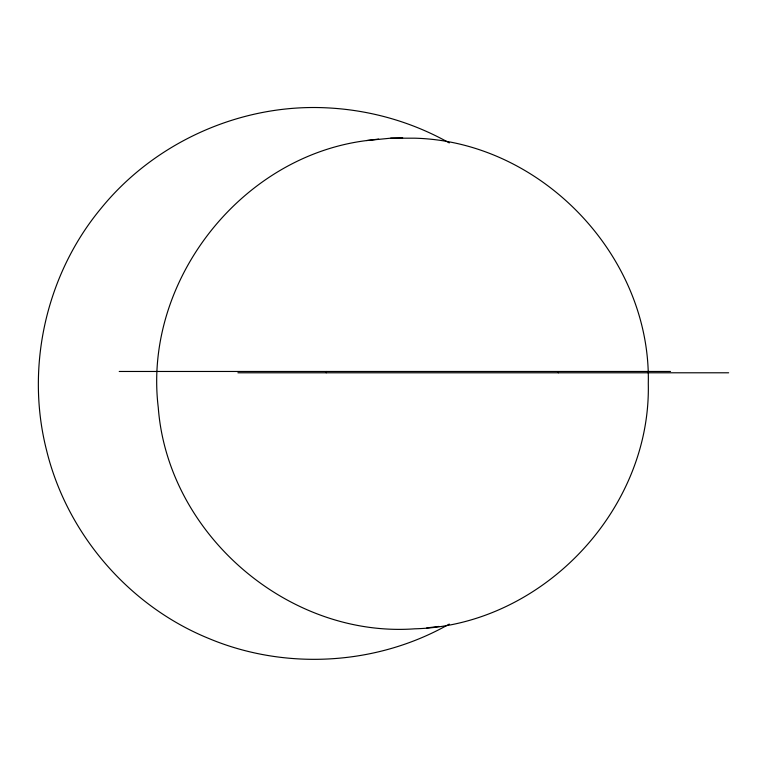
<?xml version="1.0" encoding="UTF-8"?>
<svg xmlns="http://www.w3.org/2000/svg" width="767" height="767" viewBox="0 0 767 767"><rect width="100%" height="100%" fill="white"/><g stroke="black" fill="none" stroke-linecap="round" stroke-linejoin="round"><path stroke-width="1.15" d="M326.263 372.791L326.387 371.468M449.27 624.07C376.865 665.392 285.516 670.674 208.691 638.432C129.019 605.959 67.055 534.11 46.624 450.545C25.244 367.211 46.03 274.644 100.985 208.451C155.174 141.655 241.873 103.209 327.758 107.898L327.806 107.898C370.26 110.074 412.253 121.982 449.27 142.93M366.645 140.553C240.733 156.247 142.902 281.623 158.27 407.574C167.772 534.1 288.162 637.971 414.717 628.815L414.736 628.815C541.579 625.536 651.231 510.352 648.288 383.5C651.231 256.648 541.579 141.464 414.726 138.185L390.652 138.185L366.645 140.553L378.63 139.076M426.74 627.924L438.724 626.447M390.681 138.185L402.685 137.887M119.221 371.468L670.531 371.468M237.904 372.791L728.65 372.791M558.261 371.544L558.386 372.791"/></g></svg>
